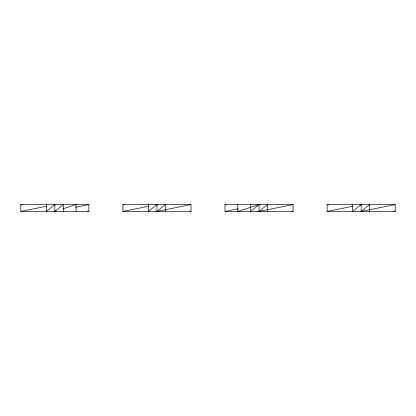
<?xml version="1.0" encoding="UTF-8"?>
<svg xmlns="http://www.w3.org/2000/svg" width="416" height="416" viewBox="0 0 416 416"><rect width="100%" height="100%" fill="white"/><g stroke="black" fill="none" stroke-linecap="round" stroke-linejoin="round"><path stroke-width="0.62" d="M260.317 204.849L259.054 204.594L250.546 211.406L250.546 204.594M62.738 208.874L76.107 204.594L76.107 211.406M257.795 211.151L259.054 211.406L259.054 204.594L237.78 211.406L237.78 204.594M20.8 211.406L88.873 211.406L88.873 204.594L20.8 204.594L20.8 211.406L46.644 206.237M53.576 204.849L56.098 204.849M56.098 211.151L53.576 211.151M75.634 207.246L88.873 204.594M122.907 211.406L190.98 211.406L190.98 204.594L122.907 204.594L122.907 211.406L148.751 206.237M155.683 204.849L158.205 204.849M190.98 204.594L156.946 211.406L155.683 211.151M225.02 211.406L293.093 211.406L293.093 204.594L225.02 204.594L225.02 211.406L238.254 208.754M257.795 204.849L259.054 204.594M293.093 204.594L259.054 211.406L267.566 204.594L267.566 211.406M327.127 211.406L395.2 211.406L395.2 204.594L327.127 204.594L327.127 211.406L352.971 206.237M359.902 204.849L362.424 204.849M395.2 204.594L361.166 211.406L359.902 211.151M393.942 211.151L395.2 211.406M327.127 204.594L328.39 204.849M291.829 211.151L293.093 211.406M225.02 204.594L226.278 204.849M189.722 211.151L190.98 211.406M122.907 204.594L124.171 204.849M87.61 211.151L88.873 211.406M20.8 204.594L22.058 204.849M369.673 211.406L369.673 204.594L361.166 211.406L361.166 204.594L352.654 211.406L352.654 204.594M165.454 211.406L165.454 204.594L156.946 211.406L156.946 204.594L148.434 211.406L148.434 204.594M63.346 211.406L63.346 204.594L54.834 211.406L54.834 204.594L46.327 211.406L46.327 204.594"/></g></svg>
